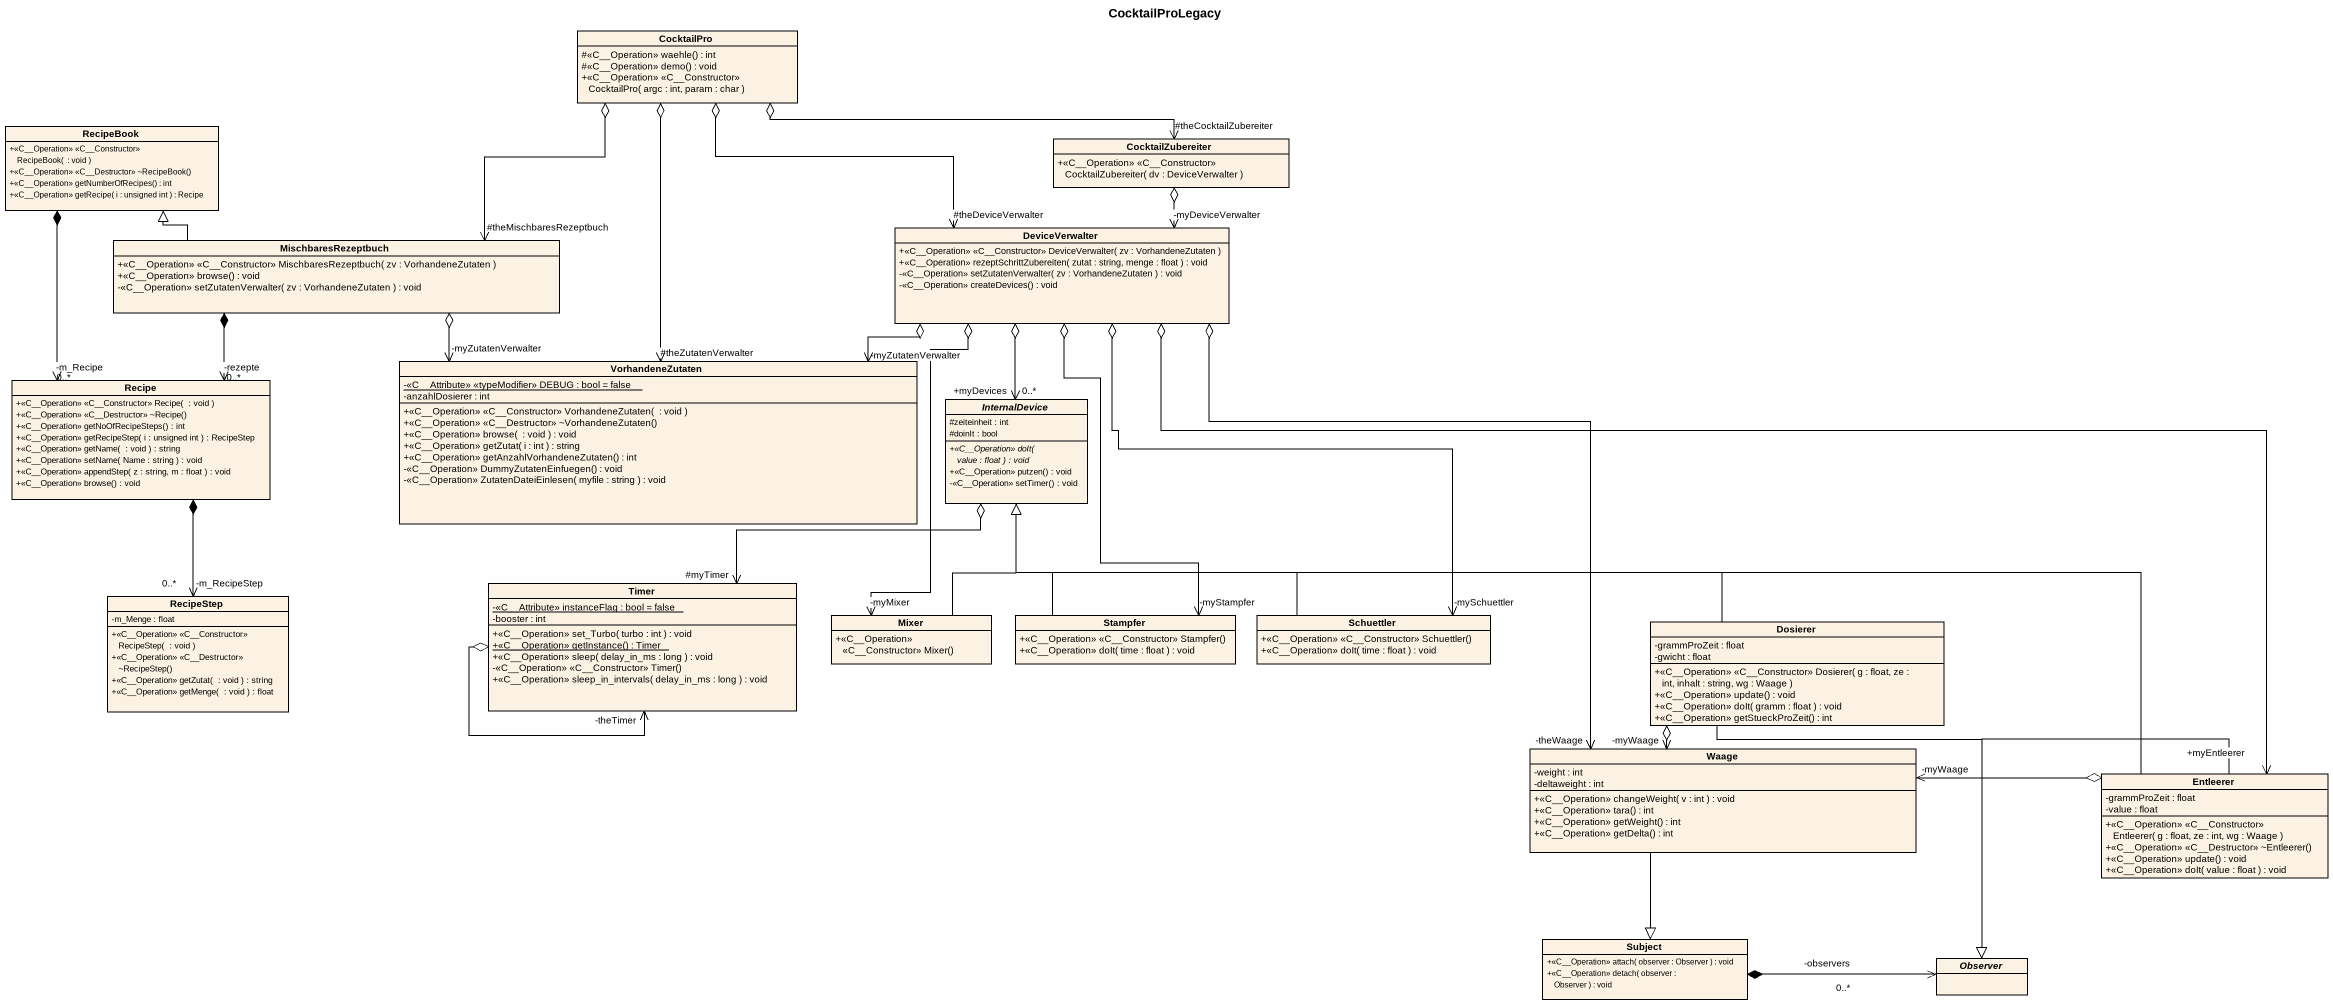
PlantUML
@startuml
title CocktailProLegacy
hide circle
hide empty members
skinparam classAttributeIconSize 0
class CocktailPro {
  #<<C__Operation>> waehle() : int
  #<<C__Operation>> demo() : void
  +<<C~__Operation>> <<C~__Constructor>> CocktailPro( argc : int, param : char )
}
class RecipeBook {
  +<<C~__Operation>> <<C~__Constructor>> RecipeBook(  : void )
  +<<C~__Operation>> <<C~__Destructor>> ~RecipeBook()
  +<<C__Operation>> getNumberOfRecipes() : int
  +<<C__Operation>> getRecipe( i : unsigned int ) : Recipe
}
class CocktailZubereiter {
  +<<C~__Operation>> <<C~__Constructor>> CocktailZubereiter( dv : DeviceVerwalter )
}
class MischbaresRezeptbuch {
  +<<C~__Operation>> <<C~__Constructor>> MischbaresRezeptbuch( zv : VorhandeneZutaten )
  +<<C__Operation>> browse() : void
  -<<C__Operation>> setZutatenVerwalter( zv : VorhandeneZutaten ) : void
}
class DeviceVerwalter {
  +<<C~__Operation>> <<C~__Constructor>> DeviceVerwalter( zv : VorhandeneZutaten )
  +<<C__Operation>> rezeptSchrittZubereiten( zutat : string, menge : float ) : void
  -<<C__Operation>> setZutatenVerwalter( zv : VorhandeneZutaten ) : void
  -<<C__Operation>> createDevices() : void
}
class VorhandeneZutaten {
  {static} -<<C__Attribute>> <<typeModifier>> DEBUG : bool = false
  -anzahlDosierer : int
  +<<C~__Operation>> <<C~__Constructor>> VorhandeneZutaten(  : void )
  +<<C~__Operation>> <<C~__Destructor>> ~VorhandeneZutaten()
  +<<C__Operation>> browse(  : void ) : void
  +<<C__Operation>> getZutat( i : int ) : string
  +<<C__Operation>> getAnzahlVorhandeneZutaten() : int
  -<<C__Operation>> DummyZutatenEinfuegen() : void
  -<<C__Operation>> ZutatenDateiEinlesen( myfile : string ) : void
}
class Recipe {
  +<<C~__Operation>> <<C~__Constructor>> Recipe(  : void )
  +<<C~__Operation>> <<C~__Destructor>> ~Recipe()
  +<<C__Operation>> getNoOfRecipeSteps() : int
  +<<C__Operation>> getRecipeStep( i : unsigned int ) : RecipeStep
  +<<C__Operation>> getName(  : void ) : string
  +<<C__Operation>> setName( Name : string ) : void
  +<<C__Operation>> appendStep( z : string, m : float ) : void
  +<<C__Operation>> browse() : void
}
abstract class InternalDevice {
  #zeiteinheit : int
  #doinIt : bool
  {abstract} +<<C__Operation>> doIt( value : float ) : void
  +<<C__Operation>> putzen() : void
  -<<C__Operation>> setTimer() : void
}
class RecipeStep {
  -m_Menge : float
  +<<C~__Operation>> <<C~__Constructor>> RecipeStep(  : void )
  +<<C~__Operation>> <<C~__Destructor>> ~RecipeStep()
  +<<C__Operation>> getZutat(  : void ) : string
  +<<C__Operation>> getMenge(  : void ) : float
}
class Timer {
  {static} -<<C__Attribute>> instanceFlag : bool = false
  -booster : int
  +<<C__Operation>> set_Turbo( turbo : int ) : void
  {static} +<<C__Operation>> getInstance() : Timer
  +<<C__Operation>> sleep( delay_in_ms : long ) : void
  -<<C~__Operation>> <<C~__Constructor>> Timer()
  +<<C__Operation>> sleep_in_intervals( delay_in_ms : long ) : void
}
class Mixer {
  +<<C~__Operation>> <<C~__Constructor>> Mixer()
}
class Stampfer {
  +<<C~__Operation>> <<C~__Constructor>> Stampfer()
  +<<C__Operation>> doIt( time : float ) : void
}
class Schuettler {
  +<<C~__Operation>> <<C~__Constructor>> Schuettler()
  +<<C__Operation>> doIt( time : float ) : void
}
class Dosierer {
  -grammProZeit : float
  -gwicht : float
  +<<C~__Operation>> <<C~__Constructor>> Dosierer( g : float, ze : int, inhalt : string, wg : Waage )
  +<<C__Operation>> update() : void
  +<<C__Operation>> doIt( gramm : float ) : void
  +<<C__Operation>> getStueckProZeit() : int
}
class Waage {
  -weight : int
  -deltaweight : int
  +<<C__Operation>> changeWeight( v : int ) : void
  +<<C__Operation>> tara() : int
  +<<C__Operation>> getWeight() : int
  +<<C__Operation>> getDelta() : int
}
class Entleerer {
  -grammProZeit : float
  -value : float
  +<<C~__Operation>> <<C~__Constructor>> Entleerer( g : float, ze : int, wg : Waage )
  +<<C~__Operation>> <<C~__Destructor>> ~Entleerer()
  +<<C__Operation>> update() : void
  +<<C__Operation>> doIt( value : float ) : void
}
class Subject {
  +<<C__Operation>> attach( observer : Observer ) : void
  +<<C__Operation>> detach( observer : Observer ) : void
}
abstract class Observer
CocktailZubereiter "#theCocktailZubereiter" <-left-o CocktailPro
MischbaresRezeptbuch "#theMischbaresRezeptbuch" <-right-o CocktailPro
MischbaresRezeptbuch -left-|> RecipeBook
DeviceVerwalter "#theDeviceVerwalter" <-left-o CocktailPro
DeviceVerwalter "-myDeviceVerwalter" <-up-o CocktailZubereiter
VorhandeneZutaten "#theZutatenVerwalter" <-up-o CocktailPro
VorhandeneZutaten "-myZutatenVerwalter" <-left-o MischbaresRezeptbuch
VorhandeneZutaten "-myZutatenVerwalter" <-right-o DeviceVerwalter
Recipe "-m_Recipe\n0..*" <-up-* RecipeBook
Recipe "-rezepte\n0..*" <-up-* MischbaresRezeptbuch
InternalDevice "+myDevices\n0..*" <-up-o DeviceVerwalter
RecipeStep "-m_RecipeStep\n0..*" <-up-* Recipe
Timer "#myTimer" <-right-o InternalDevice
Timer "-theTimer" <--o Timer
Mixer "-myMixer" <-up-o DeviceVerwalter
Mixer -up-|> InternalDevice
Stampfer "-myStampfer" <-up-o DeviceVerwalter
Stampfer -up-|> InternalDevice
Schuettler "-mySchuettler" <-up-o DeviceVerwalter
Schuettler -left-|> InternalDevice
Dosierer -left-|> InternalDevice
Dosierer --|> Observer
Waage "-theWaage" <-up-o DeviceVerwalter
Waage "-myWaage" <-up-o Dosierer
Waage "-myWaage" <-right-o Entleerer
Waage --|> Subject
Entleerer "+myEntleerer" <-left-o DeviceVerwalter
Entleerer -left-|> InternalDevice
Entleerer --|> Observer
Observer "-observers\n0..*" <-left-* Subject
@enduml
